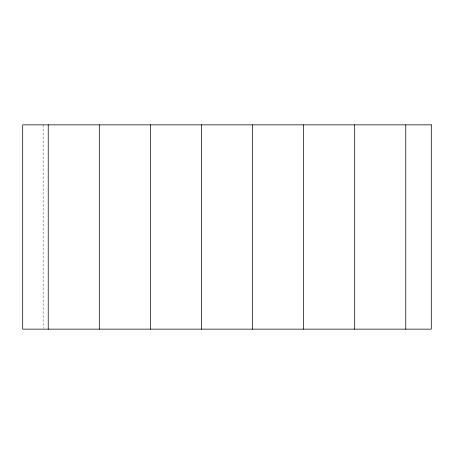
<?xml version="1.0" encoding="UTF-8"?>
<svg xmlns="http://www.w3.org/2000/svg" width="454" height="454" viewBox="0 0 454 454"><rect width="100%" height="100%" fill="white"/><g stroke="black" fill="none" stroke-linecap="round" stroke-linejoin="round"><path stroke-width="0.34" stroke-dasharray="2.27 1.7" d="M43.13 124.85L43.13 328.441"/><path stroke-width="0.68" d="M405.762 124.85L405.762 329.15M354.688 124.85L354.688 329.15M303.613 124.85L303.613 329.15M252.537 124.85L252.537 329.15M201.463 124.85L201.463 329.15M150.387 124.85L150.387 329.15M99.312 124.85L99.312 329.15M48.237 124.85L48.237 329.15M431.3 124.85L22.7 124.85L22.7 329.15L431.3 329.15L431.3 124.85"/></g></svg>
